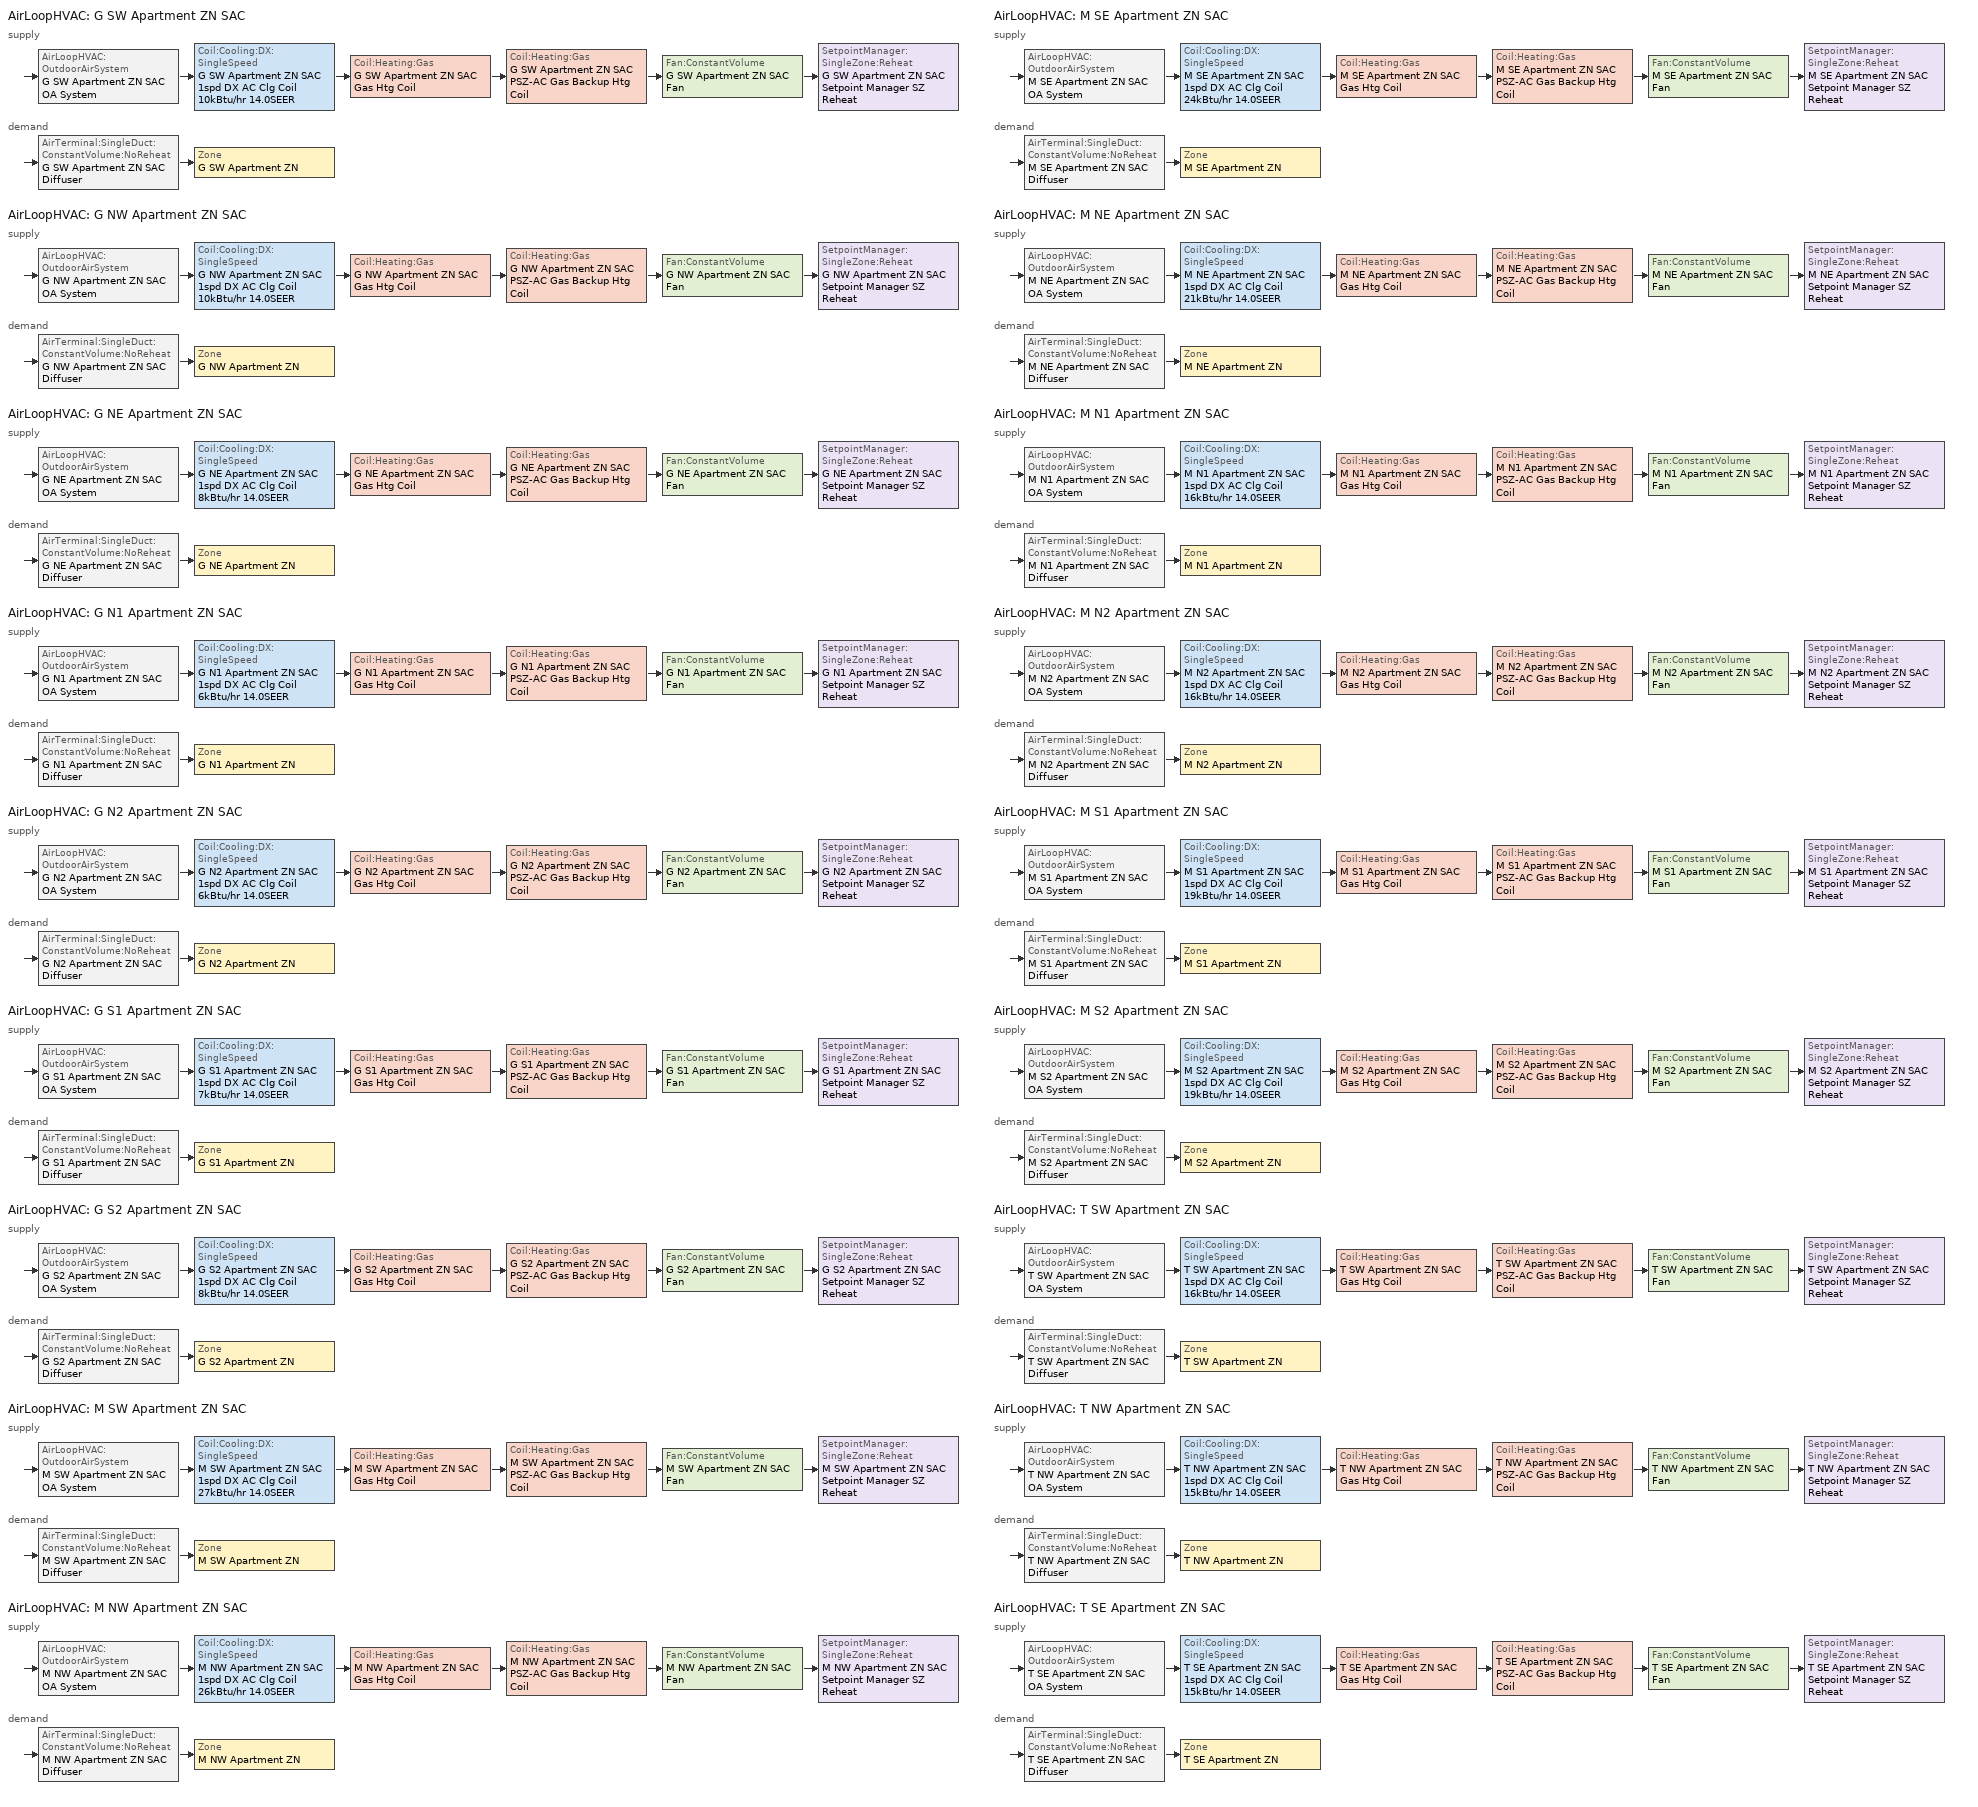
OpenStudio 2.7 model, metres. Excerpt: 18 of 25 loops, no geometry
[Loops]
AirLoopHVAC 'G SW Apartment ZN SAC'
 supply: AirLoopHVAC:OutdoorAirSystem 'G SW Apartment ZN SAC OA System' > Coil:Cooling:DX:SingleSpeed 'G SW Apartment ZN SAC 1spd DX AC Clg Coil 10kBtu/hr 14.0SEER' > Coil:Heating:Gas 'G SW Apartment ZN SAC Gas Htg Coil' > Coil:Heating:Gas 'G SW Apartment ZN SAC PSZ-AC Gas Backup Htg Coil' > Fan:ConstantVolume 'G SW Apartment ZN SAC Fan' > SetpointManager:SingleZone:Reheat 'G SW Apartment ZN SAC Setpoint Manager SZ Reheat'
 demand: AirTerminal:SingleDuct:ConstantVolume:NoReheat 'G SW Apartment ZN SAC Diffuser' > Zone 'G SW Apartment ZN'
AirLoopHVAC 'G NW Apartment ZN SAC'
 supply: AirLoopHVAC:OutdoorAirSystem 'G NW Apartment ZN SAC OA System' > Coil:Cooling:DX:SingleSpeed 'G NW Apartment ZN SAC 1spd DX AC Clg Coil 10kBtu/hr 14.0SEER' > Coil:Heating:Gas 'G NW Apartment ZN SAC Gas Htg Coil' > Coil:Heating:Gas 'G NW Apartment ZN SAC PSZ-AC Gas Backup Htg Coil' > Fan:ConstantVolume 'G NW Apartment ZN SAC Fan' > SetpointManager:SingleZone:Reheat 'G NW Apartment ZN SAC Setpoint Manager SZ Reheat'
 demand: AirTerminal:SingleDuct:ConstantVolume:NoReheat 'G NW Apartment ZN SAC Diffuser' > Zone 'G NW Apartment ZN'
AirLoopHVAC 'G NE Apartment ZN SAC'
 supply: AirLoopHVAC:OutdoorAirSystem 'G NE Apartment ZN SAC OA System' > Coil:Cooling:DX:SingleSpeed 'G NE Apartment ZN SAC 1spd DX AC Clg Coil 8kBtu/hr 14.0SEER' > Coil:Heating:Gas 'G NE Apartment ZN SAC Gas Htg Coil' > Coil:Heating:Gas 'G NE Apartment ZN SAC PSZ-AC Gas Backup Htg Coil' > Fan:ConstantVolume 'G NE Apartment ZN SAC Fan' > SetpointManager:SingleZone:Reheat 'G NE Apartment ZN SAC Setpoint Manager SZ Reheat'
 demand: AirTerminal:SingleDuct:ConstantVolume:NoReheat 'G NE Apartment ZN SAC Diffuser' > Zone 'G NE Apartment ZN'
AirLoopHVAC 'G N1 Apartment ZN SAC'
 supply: AirLoopHVAC:OutdoorAirSystem 'G N1 Apartment ZN SAC OA System' > Coil:Cooling:DX:SingleSpeed 'G N1 Apartment ZN SAC 1spd DX AC Clg Coil 6kBtu/hr 14.0SEER' > Coil:Heating:Gas 'G N1 Apartment ZN SAC Gas Htg Coil' > Coil:Heating:Gas 'G N1 Apartment ZN SAC PSZ-AC Gas Backup Htg Coil' > Fan:ConstantVolume 'G N1 Apartment ZN SAC Fan' > SetpointManager:SingleZone:Reheat 'G N1 Apartment ZN SAC Setpoint Manager SZ Reheat'
 demand: AirTerminal:SingleDuct:ConstantVolume:NoReheat 'G N1 Apartment ZN SAC Diffuser' > Zone 'G N1 Apartment ZN'
AirLoopHVAC 'G N2 Apartment ZN SAC'
 supply: AirLoopHVAC:OutdoorAirSystem 'G N2 Apartment ZN SAC OA System' > Coil:Cooling:DX:SingleSpeed 'G N2 Apartment ZN SAC 1spd DX AC Clg Coil 6kBtu/hr 14.0SEER' > Coil:Heating:Gas 'G N2 Apartment ZN SAC Gas Htg Coil' > Coil:Heating:Gas 'G N2 Apartment ZN SAC PSZ-AC Gas Backup Htg Coil' > Fan:ConstantVolume 'G N2 Apartment ZN SAC Fan' > SetpointManager:SingleZone:Reheat 'G N2 Apartment ZN SAC Setpoint Manager SZ Reheat'
 demand: AirTerminal:SingleDuct:ConstantVolume:NoReheat 'G N2 Apartment ZN SAC Diffuser' > Zone 'G N2 Apartment ZN'
AirLoopHVAC 'G S1 Apartment ZN SAC'
 supply: AirLoopHVAC:OutdoorAirSystem 'G S1 Apartment ZN SAC OA System' > Coil:Cooling:DX:SingleSpeed 'G S1 Apartment ZN SAC 1spd DX AC Clg Coil 7kBtu/hr 14.0SEER' > Coil:Heating:Gas 'G S1 Apartment ZN SAC Gas Htg Coil' > Coil:Heating:Gas 'G S1 Apartment ZN SAC PSZ-AC Gas Backup Htg Coil' > Fan:ConstantVolume 'G S1 Apartment ZN SAC Fan' > SetpointManager:SingleZone:Reheat 'G S1 Apartment ZN SAC Setpoint Manager SZ Reheat'
 demand: AirTerminal:SingleDuct:ConstantVolume:NoReheat 'G S1 Apartment ZN SAC Diffuser' > Zone 'G S1 Apartment ZN'
AirLoopHVAC 'G S2 Apartment ZN SAC'
 supply: AirLoopHVAC:OutdoorAirSystem 'G S2 Apartment ZN SAC OA System' > Coil:Cooling:DX:SingleSpeed 'G S2 Apartment ZN SAC 1spd DX AC Clg Coil 8kBtu/hr 14.0SEER' > Coil:Heating:Gas 'G S2 Apartment ZN SAC Gas Htg Coil' > Coil:Heating:Gas 'G S2 Apartment ZN SAC PSZ-AC Gas Backup Htg Coil' > Fan:ConstantVolume 'G S2 Apartment ZN SAC Fan' > SetpointManager:SingleZone:Reheat 'G S2 Apartment ZN SAC Setpoint Manager SZ Reheat'
 demand: AirTerminal:SingleDuct:ConstantVolume:NoReheat 'G S2 Apartment ZN SAC Diffuser' > Zone 'G S2 Apartment ZN'
AirLoopHVAC 'M SW Apartment ZN SAC'
 supply: AirLoopHVAC:OutdoorAirSystem 'M SW Apartment ZN SAC OA System' > Coil:Cooling:DX:SingleSpeed 'M SW Apartment ZN SAC 1spd DX AC Clg Coil 27kBtu/hr 14.0SEER' > Coil:Heating:Gas 'M SW Apartment ZN SAC Gas Htg Coil' > Coil:Heating:Gas 'M SW Apartment ZN SAC PSZ-AC Gas Backup Htg Coil' > Fan:ConstantVolume 'M SW Apartment ZN SAC Fan' > SetpointManager:SingleZone:Reheat 'M SW Apartment ZN SAC Setpoint Manager SZ Reheat'
 demand: AirTerminal:SingleDuct:ConstantVolume:NoReheat 'M SW Apartment ZN SAC Diffuser' > Zone 'M SW Apartment ZN'
AirLoopHVAC 'M NW Apartment ZN SAC'
 supply: AirLoopHVAC:OutdoorAirSystem 'M NW Apartment ZN SAC OA System' > Coil:Cooling:DX:SingleSpeed 'M NW Apartment ZN SAC 1spd DX AC Clg Coil 26kBtu/hr 14.0SEER' > Coil:Heating:Gas 'M NW Apartment ZN SAC Gas Htg Coil' > Coil:Heating:Gas 'M NW Apartment ZN SAC PSZ-AC Gas Backup Htg Coil' > Fan:ConstantVolume 'M NW Apartment ZN SAC Fan' > SetpointManager:SingleZone:Reheat 'M NW Apartment ZN SAC Setpoint Manager SZ Reheat'
 demand: AirTerminal:SingleDuct:ConstantVolume:NoReheat 'M NW Apartment ZN SAC Diffuser' > Zone 'M NW Apartment ZN'
AirLoopHVAC 'M SE Apartment ZN SAC'
 supply: AirLoopHVAC:OutdoorAirSystem 'M SE Apartment ZN SAC OA System' > Coil:Cooling:DX:SingleSpeed 'M SE Apartment ZN SAC 1spd DX AC Clg Coil 24kBtu/hr 14.0SEER' > Coil:Heating:Gas 'M SE Apartment ZN SAC Gas Htg Coil' > Coil:Heating:Gas 'M SE Apartment ZN SAC PSZ-AC Gas Backup Htg Coil' > Fan:ConstantVolume 'M SE Apartment ZN SAC Fan' > SetpointManager:SingleZone:Reheat 'M SE Apartment ZN SAC Setpoint Manager SZ Reheat'
 demand: AirTerminal:SingleDuct:ConstantVolume:NoReheat 'M SE Apartment ZN SAC Diffuser' > Zone 'M SE Apartment ZN'
AirLoopHVAC 'M NE Apartment ZN SAC'
 supply: AirLoopHVAC:OutdoorAirSystem 'M NE Apartment ZN SAC OA System' > Coil:Cooling:DX:SingleSpeed 'M NE Apartment ZN SAC 1spd DX AC Clg Coil 21kBtu/hr 14.0SEER' > Coil:Heating:Gas 'M NE Apartment ZN SAC Gas Htg Coil' > Coil:Heating:Gas 'M NE Apartment ZN SAC PSZ-AC Gas Backup Htg Coil' > Fan:ConstantVolume 'M NE Apartment ZN SAC Fan' > SetpointManager:SingleZone:Reheat 'M NE Apartment ZN SAC Setpoint Manager SZ Reheat'
 demand: AirTerminal:SingleDuct:ConstantVolume:NoReheat 'M NE Apartment ZN SAC Diffuser' > Zone 'M NE Apartment ZN'
AirLoopHVAC 'M N1 Apartment ZN SAC'
 supply: AirLoopHVAC:OutdoorAirSystem 'M N1 Apartment ZN SAC OA System' > Coil:Cooling:DX:SingleSpeed 'M N1 Apartment ZN SAC 1spd DX AC Clg Coil 16kBtu/hr 14.0SEER' > Coil:Heating:Gas 'M N1 Apartment ZN SAC Gas Htg Coil' > Coil:Heating:Gas 'M N1 Apartment ZN SAC PSZ-AC Gas Backup Htg Coil' > Fan:ConstantVolume 'M N1 Apartment ZN SAC Fan' > SetpointManager:SingleZone:Reheat 'M N1 Apartment ZN SAC Setpoint Manager SZ Reheat'
 demand: AirTerminal:SingleDuct:ConstantVolume:NoReheat 'M N1 Apartment ZN SAC Diffuser' > Zone 'M N1 Apartment ZN'
AirLoopHVAC 'M N2 Apartment ZN SAC'
 supply: AirLoopHVAC:OutdoorAirSystem 'M N2 Apartment ZN SAC OA System' > Coil:Cooling:DX:SingleSpeed 'M N2 Apartment ZN SAC 1spd DX AC Clg Coil 16kBtu/hr 14.0SEER' > Coil:Heating:Gas 'M N2 Apartment ZN SAC Gas Htg Coil' > Coil:Heating:Gas 'M N2 Apartment ZN SAC PSZ-AC Gas Backup Htg Coil' > Fan:ConstantVolume 'M N2 Apartment ZN SAC Fan' > SetpointManager:SingleZone:Reheat 'M N2 Apartment ZN SAC Setpoint Manager SZ Reheat'
 demand: AirTerminal:SingleDuct:ConstantVolume:NoReheat 'M N2 Apartment ZN SAC Diffuser' > Zone 'M N2 Apartment ZN'
AirLoopHVAC 'M S1 Apartment ZN SAC'
 supply: AirLoopHVAC:OutdoorAirSystem 'M S1 Apartment ZN SAC OA System' > Coil:Cooling:DX:SingleSpeed 'M S1 Apartment ZN SAC 1spd DX AC Clg Coil 19kBtu/hr 14.0SEER' > Coil:Heating:Gas 'M S1 Apartment ZN SAC Gas Htg Coil' > Coil:Heating:Gas 'M S1 Apartment ZN SAC PSZ-AC Gas Backup Htg Coil' > Fan:ConstantVolume 'M S1 Apartment ZN SAC Fan' > SetpointManager:SingleZone:Reheat 'M S1 Apartment ZN SAC Setpoint Manager SZ Reheat'
 demand: AirTerminal:SingleDuct:ConstantVolume:NoReheat 'M S1 Apartment ZN SAC Diffuser' > Zone 'M S1 Apartment ZN'
AirLoopHVAC 'M S2 Apartment ZN SAC'
 supply: AirLoopHVAC:OutdoorAirSystem 'M S2 Apartment ZN SAC OA System' > Coil:Cooling:DX:SingleSpeed 'M S2 Apartment ZN SAC 1spd DX AC Clg Coil 19kBtu/hr 14.0SEER' > Coil:Heating:Gas 'M S2 Apartment ZN SAC Gas Htg Coil' > Coil:Heating:Gas 'M S2 Apartment ZN SAC PSZ-AC Gas Backup Htg Coil' > Fan:ConstantVolume 'M S2 Apartment ZN SAC Fan' > SetpointManager:SingleZone:Reheat 'M S2 Apartment ZN SAC Setpoint Manager SZ Reheat'
 demand: AirTerminal:SingleDuct:ConstantVolume:NoReheat 'M S2 Apartment ZN SAC Diffuser' > Zone 'M S2 Apartment ZN'
AirLoopHVAC 'T SW Apartment ZN SAC'
 supply: AirLoopHVAC:OutdoorAirSystem 'T SW Apartment ZN SAC OA System' > Coil:Cooling:DX:SingleSpeed 'T SW Apartment ZN SAC 1spd DX AC Clg Coil 16kBtu/hr 14.0SEER' > Coil:Heating:Gas 'T SW Apartment ZN SAC Gas Htg Coil' > Coil:Heating:Gas 'T SW Apartment ZN SAC PSZ-AC Gas Backup Htg Coil' > Fan:ConstantVolume 'T SW Apartment ZN SAC Fan' > SetpointManager:SingleZone:Reheat 'T SW Apartment ZN SAC Setpoint Manager SZ Reheat'
 demand: AirTerminal:SingleDuct:ConstantVolume:NoReheat 'T SW Apartment ZN SAC Diffuser' > Zone 'T SW Apartment ZN'
AirLoopHVAC 'T NW Apartment ZN SAC'
 supply: AirLoopHVAC:OutdoorAirSystem 'T NW Apartment ZN SAC OA System' > Coil:Cooling:DX:SingleSpeed 'T NW Apartment ZN SAC 1spd DX AC Clg Coil 15kBtu/hr 14.0SEER' > Coil:Heating:Gas 'T NW Apartment ZN SAC Gas Htg Coil' > Coil:Heating:Gas 'T NW Apartment ZN SAC PSZ-AC Gas Backup Htg Coil' > Fan:ConstantVolume 'T NW Apartment ZN SAC Fan' > SetpointManager:SingleZone:Reheat 'T NW Apartment ZN SAC Setpoint Manager SZ Reheat'
 demand: AirTerminal:SingleDuct:ConstantVolume:NoReheat 'T NW Apartment ZN SAC Diffuser' > Zone 'T NW Apartment ZN'
AirLoopHVAC 'T SE Apartment ZN SAC'
 supply: AirLoopHVAC:OutdoorAirSystem 'T SE Apartment ZN SAC OA System' > Coil:Cooling:DX:SingleSpeed 'T SE Apartment ZN SAC 1spd DX AC Clg Coil 15kBtu/hr 14.0SEER' > Coil:Heating:Gas 'T SE Apartment ZN SAC Gas Htg Coil' > Coil:Heating:Gas 'T SE Apartment ZN SAC PSZ-AC Gas Backup Htg Coil' > Fan:ConstantVolume 'T SE Apartment ZN SAC Fan' > SetpointManager:SingleZone:Reheat 'T SE Apartment ZN SAC Setpoint Manager SZ Reheat'
 demand: AirTerminal:SingleDuct:ConstantVolume:NoReheat 'T SE Apartment ZN SAC Diffuser' > Zone 'T SE Apartment ZN'
[Sizing:Zone] Zone Cooling Design Supply Air Temperature Input Method=SupplyAirTemperature; Zone Cooling Design Supply Air Temperature Difference {deltaC}=11.11; Zone Heating Design Supply Air Temperature Input Method=SupplyAirTemperature; Zone Heating Design Supply Air Temperature Difference {deltaC}=11.11; Zone Heating Design Supply Air Humidity Ratio {kg-H2O/kg-air}=0.008; Cooling Design Air Flow Method=DesignDay; Heating Design Air Flow Method=DesignDay; Account for Dedicated Outdoor Air System=No; Dedicated Outdoor Air System Control Strategy=NeutralSupplyAir; Dedicated Outdoor Air Low Setpoint Temperature for Design {C}=autosize; Dedicated Outdoor Air High Setpoint Temperature for Design {C}=autosize
Name | Zone Cooling Design Supply Air Temperature {C} | Zone Heating Design Supply Air Temperature {C} | Zone Cooling Design Supply Air Humidity Ratio {kg-H2O/kg-air}
G Corridor ZN; M Corridor ZN; T Corridor ZN | 14 | 40 | 0.0085
G N1 Apartment ZN; G N2 Apartment ZN; G NE Apartment ZN; G NW Apartment ZN; G S1 Apartment ZN; G S2 Apartment ZN; G SW Apartment ZN; M N1 Apartment ZN; M N2 Apartment ZN; M NE Apartment ZN; M NW Apartment ZN; M S1 Apartment ZN; M S2 Apartment ZN; M SE Apartment ZN; M SW Apartment ZN; T NW Apartment ZN; T SE Apartment ZN; T SW Apartment ZN | 12.7778 | 50 | 0.008
[Zone equipment]
G N1 Apartment ZN: G N1 Apartment ZN SAC Diffuser
G N2 Apartment ZN: G N2 Apartment ZN SAC Diffuser
G NE Apartment ZN: G NE Apartment ZN SAC Diffuser
G NW Apartment ZN: G NW Apartment ZN SAC Diffuser
G S1 Apartment ZN: G S1 Apartment ZN SAC Diffuser
G S2 Apartment ZN: G S2 Apartment ZN SAC Diffuser
G SW Apartment ZN: G SW Apartment ZN SAC Diffuser
M N1 Apartment ZN: M N1 Apartment ZN SAC Diffuser
M N2 Apartment ZN: M N2 Apartment ZN SAC Diffuser
M NE Apartment ZN: M NE Apartment ZN SAC Diffuser
M NW Apartment ZN: M NW Apartment ZN SAC Diffuser
M S1 Apartment ZN: M S1 Apartment ZN SAC Diffuser
M S2 Apartment ZN: M S2 Apartment ZN SAC Diffuser
M SE Apartment ZN: M SE Apartment ZN SAC Diffuser
M SW Apartment ZN: M SW Apartment ZN SAC Diffuser
T NW Apartment ZN: T NW Apartment ZN SAC Diffuser
T SE Apartment ZN: T SE Apartment ZN SAC Diffuser
T SW Apartment ZN: T SW Apartment ZN SAC Diffuser
[AirLoopHVAC] Availability Schedule=ApartmentMidRise All On; Design Supply Air Flow Rate {m3/s}=AutoSize
G SW Apartment ZN SAC; G NW Apartment ZN SAC; G NE Apartment ZN SAC; G N1 Apartment ZN SAC; G N2 Apartment ZN SAC; G S1 Apartment ZN SAC; G S2 Apartment ZN SAC; M SW Apartment ZN SAC; M NW Apartment ZN SAC; M SE Apartment ZN SAC; M NE Apartment ZN SAC; M N1 Apartment ZN SAC; M N2 Apartment ZN SAC; M S1 Apartment ZN SAC; M S2 Apartment ZN SAC; T SW Apartment ZN SAC; T NW Apartment ZN SAC; T SE Apartment ZN SAC
[Sizing:System] Type of Load to Size On=Sensible; Design Outdoor Air Flow Rate {m3/s}=Autosize; Central Heating Maximum System Air Flow Ratio=1; Preheat Design Temperature {C}=7.22222; Preheat Design Humidity Ratio {kg-H2O/kg-Air}=0.008; Precool Design Temperature {C}=12.7778; Precool Design Humidity Ratio {kg-H2O/kg-Air}=0.008; Central Cooling Design Supply Air Temperature {C}=12.7778; Central Heating Design Supply Air Temperature {C}=50; Sizing Option=NonCoincident; 100% Outdoor Air in Cooling=No; 100% Outdoor Air in Heating=No; Central Cooling Design Supply Air Humidity Ratio {kg-H2O/kg-Air}=0.0085; Central Heating Design Supply Air Humidity Ratio {kg-H2O/kg-Air}=0.008; Cooling Design Air Flow Method=DesignDay; Cooling Design Air Flow Rate {m3/s}=0; Heating Design Air Flow Method=DesignDay; Heating Design Air Flow Rate {m3/s}=0; System Outdoor Air Method=ZoneSum; Zone Maximum Outdoor Air Fraction=1; Cooling Supply Air Flow Rate Per Floor Area {m3/s-m2}=0.00996765; Cooling Fraction of Autosized Cooling Supply Air Flow Rate=1; Cooling Supply Air Flow Rate Per Unit Cooling Capacity {m3/s-W}=3.94755e-05; Heating Supply Air Flow Rate Per Floor Area {m3/s-m2}=0.00996765; Heating Fraction of Autosized Heating Supply Air Flow Rate=1; Heating Fraction of Autosized Cooling Supply Air Flow Rate=1; Heating Supply Air Flow Rate Per Unit Heating Capacity {m3/s-W}=3.15882e-05; Cooling Design Capacity Method=CoolingDesignCapacity; Cooling Design Capacity {W}=autosize; Cooling Design Capacity Per Floor Area {W/m2}=234.7; Fraction of Autosized Cooling Design Capacity=1; Heating Design Capacity Method=HeatingDesignCapacity; Heating Design Capacity {W}=autosize; Heating Design Capacity Per Floor Area {W/m2}=157; Fraction of Autosized Heating Design Capacity=1; Central Cooling Capacity Control Method=OnOff
G SW Apartment ZN SAC; G NW Apartment ZN SAC; G NE Apartment ZN SAC; G N1 Apartment ZN SAC; G N2 Apartment ZN SAC; G S1 Apartment ZN SAC; G S2 Apartment ZN SAC; M SW Apartment ZN SAC; M NW Apartment ZN SAC; M SE Apartment ZN SAC; M NE Apartment ZN SAC; M N1 Apartment ZN SAC; M N2 Apartment ZN SAC; M S1 Apartment ZN SAC; M S2 Apartment ZN SAC; T SW Apartment ZN SAC; T NW Apartment ZN SAC; T SE Apartment ZN SAC
[SetpointManager:SingleZone:Reheat] Minimum Supply Air Temperature {C}=12.7778; Maximum Supply Air Temperature {C}=50
Name | Control Zone | Setpoint Node or NodeList
G SW Apartment ZN SAC Setpoint Manager SZ Reheat | G SW Apartment ZN | G SW Apartment ZN SAC Supply Outlet Node
G NW Apartment ZN SAC Setpoint Manager SZ Reheat | G NW Apartment ZN | G NW Apartment ZN SAC Supply Outlet Node
G NE Apartment ZN SAC Setpoint Manager SZ Reheat | G NE Apartment ZN | G NE Apartment ZN SAC Supply Outlet Node
G N1 Apartment ZN SAC Setpoint Manager SZ Reheat | G N1 Apartment ZN | G N1 Apartment ZN SAC Supply Outlet Node
G N2 Apartment ZN SAC Setpoint Manager SZ Reheat | G N2 Apartment ZN | G N2 Apartment ZN SAC Supply Outlet Node
G S1 Apartment ZN SAC Setpoint Manager SZ Reheat | G S1 Apartment ZN | G S1 Apartment ZN SAC Supply Outlet Node
G S2 Apartment ZN SAC Setpoint Manager SZ Reheat | G S2 Apartment ZN | G S2 Apartment ZN SAC Supply Outlet Node
M SW Apartment ZN SAC Setpoint Manager SZ Reheat | M SW Apartment ZN | M SW Apartment ZN SAC Supply Outlet Node
M NW Apartment ZN SAC Setpoint Manager SZ Reheat | M NW Apartment ZN | M NW Apartment ZN SAC Supply Outlet Node
M SE Apartment ZN SAC Setpoint Manager SZ Reheat | M SE Apartment ZN | M SE Apartment ZN SAC Supply Outlet Node
M NE Apartment ZN SAC Setpoint Manager SZ Reheat | M NE Apartment ZN | M NE Apartment ZN SAC Supply Outlet Node
M N1 Apartment ZN SAC Setpoint Manager SZ Reheat | M N1 Apartment ZN | M N1 Apartment ZN SAC Supply Outlet Node
M N2 Apartment ZN SAC Setpoint Manager SZ Reheat | M N2 Apartment ZN | M N2 Apartment ZN SAC Supply Outlet Node
M S1 Apartment ZN SAC Setpoint Manager SZ Reheat | M S1 Apartment ZN | M S1 Apartment ZN SAC Supply Outlet Node
M S2 Apartment ZN SAC Setpoint Manager SZ Reheat | M S2 Apartment ZN | M S2 Apartment ZN SAC Supply Outlet Node
T SW Apartment ZN SAC Setpoint Manager SZ Reheat | T SW Apartment ZN | T SW Apartment ZN SAC Supply Outlet Node
T NW Apartment ZN SAC Setpoint Manager SZ Reheat | T NW Apartment ZN | T NW Apartment ZN SAC Supply Outlet Node
T SE Apartment ZN SAC Setpoint Manager SZ Reheat | T SE Apartment ZN | T SE Apartment ZN SAC Supply Outlet Node
[Fan:ConstantVolume] Availability Schedule=Always On Discrete; Fan Total Efficiency=0.55575; Pressure Rise {Pa}=622.722; Maximum Flow Rate {m3/s}=AutoSize; Motor Efficiency=0.855; Motor In Airstream Fraction=1
G SW Apartment ZN SAC Fan; G NW Apartment ZN SAC Fan; G NE Apartment ZN SAC Fan; G N1 Apartment ZN SAC Fan; G N2 Apartment ZN SAC Fan; G S1 Apartment ZN SAC Fan; G S2 Apartment ZN SAC Fan; M SW Apartment ZN SAC Fan; M NW Apartment ZN SAC Fan; M SE Apartment ZN SAC Fan; M NE Apartment ZN SAC Fan; M N1 Apartment ZN SAC Fan; M N2 Apartment ZN SAC Fan; M S1 Apartment ZN SAC Fan; M S2 Apartment ZN SAC Fan; T SW Apartment ZN SAC Fan; T NW Apartment ZN SAC Fan; T SE Apartment ZN SAC Fan
[Coil:Heating:Gas] Availability Schedule=Always On Discrete; Gas Burner Efficiency=0.8; Nominal Capacity {W}=AutoSize; Parasitic Electric Load {W}=0; Parasitic Gas Load {W}=0
Name | Part Load Fraction Correlation Curve
G SW Apartment ZN SAC PSZ-AC Gas Backup Htg Coil; G NW Apartment ZN SAC PSZ-AC Gas Backup Htg Coil; G NE Apartment ZN SAC PSZ-AC Gas Backup Htg Coil; G N1 Apartment ZN SAC PSZ-AC Gas Backup Htg Coil; G N2 Apartment ZN SAC PSZ-AC Gas Backup Htg Coil; G S1 Apartment ZN SAC PSZ-AC Gas Backup Htg Coil; G S2 Apartment ZN SAC PSZ-AC Gas Backup Htg Coil; M SW Apartment ZN SAC PSZ-AC Gas Backup Htg Coil; M NW Apartment ZN SAC PSZ-AC Gas Backup Htg Coil; M SE Apartment ZN SAC PSZ-AC Gas Backup Htg Coil; M NE Apartment ZN SAC PSZ-AC Gas Backup Htg Coil; M N1 Apartment ZN SAC PSZ-AC Gas Backup Htg Coil; M N2 Apartment ZN SAC PSZ-AC Gas Backup Htg Coil; M S1 Apartment ZN SAC PSZ-AC Gas Backup Htg Coil; M S2 Apartment ZN SAC PSZ-AC Gas Backup Htg Coil; T SW Apartment ZN SAC PSZ-AC Gas Backup Htg Coil; T NW Apartment ZN SAC PSZ-AC Gas Backup Htg Coil; T SE Apartment ZN SAC PSZ-AC Gas Backup Htg Coil
G SW Apartment ZN SAC Gas Htg Coil | Curve Cubic 1
G NW Apartment ZN SAC Gas Htg Coil | Curve Cubic 2
G NE Apartment ZN SAC Gas Htg Coil | Curve Cubic 3
G N1 Apartment ZN SAC Gas Htg Coil | Curve Cubic 4
G N2 Apartment ZN SAC Gas Htg Coil | Curve Cubic 5
G S1 Apartment ZN SAC Gas Htg Coil | Curve Cubic 6
G S2 Apartment ZN SAC Gas Htg Coil | Curve Cubic 7
M SW Apartment ZN SAC Gas Htg Coil | Curve Cubic 8
M NW Apartment ZN SAC Gas Htg Coil | Curve Cubic 9
M SE Apartment ZN SAC Gas Htg Coil | Curve Cubic 10
M NE Apartment ZN SAC Gas Htg Coil | Curve Cubic 11
M N1 Apartment ZN SAC Gas Htg Coil | Curve Cubic 12
M N2 Apartment ZN SAC Gas Htg Coil | Curve Cubic 13
M S1 Apartment ZN SAC Gas Htg Coil | Curve Cubic 14
M S2 Apartment ZN SAC Gas Htg Coil | Curve Cubic 15
T SW Apartment ZN SAC Gas Htg Coil | Curve Cubic 16
T NW Apartment ZN SAC Gas Htg Coil | Curve Cubic 17
T SE Apartment ZN SAC Gas Htg Coil | Curve Cubic 18
[Coil:Cooling:DX:SingleSpeed] Availability Schedule=Always On Discrete; Rated Total Cooling Capacity {W}=autosize; Rated Sensible Heat Ratio=autosize; Rated COP {W/W}=4.11713; Rated Air Flow Rate {m3/s}=autosize; Rated Evaporator Fan Power Per Volume Flow Rate {W/(m3/s)}=773.3; Total Cooling Capacity Function of Temperature Curve=PSZ-AC_Unitary_PackagecoolCapFT; Total Cooling Capacity Function of Flow Fraction Curve=PSZ-AC_Unitary_PackagecoolFFF; Energy Input Ratio Function of Temperature Curve=PSZ-AC DX Unitary Package EIRFT; Energy Input Ratio Function of Flow Fraction Curve=PSZ-AC_Unitary_PackagecoolEIRFFF; Part Load Fraction Correlation Curve=PSZ-AC_Unitary_PackagecoolPLR; Condenser Type=AirCooled; Evaporative Condenser Effectiveness=0; Evaporative Condenser Air Flow Rate {m3/s}=Autosize; Evaporative Condenser Pump Rated Power Consumption {W}=Autosize; Crankcase Heater Capacity {W}=0; Maximum Outdoor Dry-Bulb Temperature for Crankcase Heater Operation {C}=0; Basin Heater Capacity {W/K}=0; Basin Heater Setpoint Temperature {C}=10
G SW Apartment ZN SAC 1spd DX AC Clg Coil 10kBtu/hr 14.0SEER; G NW Apartment ZN SAC 1spd DX AC Clg Coil 10kBtu/hr 14.0SEER; G NE Apartment ZN SAC 1spd DX AC Clg Coil 8kBtu/hr 14.0SEER; G N1 Apartment ZN SAC 1spd DX AC Clg Coil 6kBtu/hr 14.0SEER; G N2 Apartment ZN SAC 1spd DX AC Clg Coil 6kBtu/hr 14.0SEER; G S1 Apartment ZN SAC 1spd DX AC Clg Coil 7kBtu/hr 14.0SEER; G S2 Apartment ZN SAC 1spd DX AC Clg Coil 8kBtu/hr 14.0SEER; M SW Apartment ZN SAC 1spd DX AC Clg Coil 27kBtu/hr 14.0SEER; M NW Apartment ZN SAC 1spd DX AC Clg Coil 26kBtu/hr 14.0SEER; M SE Apartment ZN SAC 1spd DX AC Clg Coil 24kBtu/hr 14.0SEER; M NE Apartment ZN SAC 1spd DX AC Clg Coil 21kBtu/hr 14.0SEER; M N1 Apartment ZN SAC 1spd DX AC Clg Coil 16kBtu/hr 14.0SEER; M N2 Apartment ZN SAC 1spd DX AC Clg Coil 16kBtu/hr 14.0SEER; M S1 Apartment ZN SAC 1spd DX AC Clg Coil 19kBtu/hr 14.0SEER; M S2 Apartment ZN SAC 1spd DX AC Clg Coil 19kBtu/hr 14.0SEER; T SW Apartment ZN SAC 1spd DX AC Clg Coil 16kBtu/hr 14.0SEER; T NW Apartment ZN SAC 1spd DX AC Clg Coil 15kBtu/hr 14.0SEER; T SE Apartment ZN SAC 1spd DX AC Clg Coil 15kBtu/hr 14.0SEER
[Controller:OutdoorAir] Minimum Outdoor Air Flow Rate {m3/s}=autosize; Maximum Outdoor Air Flow Rate {m3/s}=Autosize; Economizer Control Type=NoEconomizer; Economizer Control Action Type=ModulateFlow; Economizer Maximum Limit Dry-Bulb Temperature {C}=28; Economizer Maximum Limit Enthalpy {J/kg}=64000; Lockout Type=NoLockout; Minimum Limit Type=FixedMinimum; Minimum Outdoor Air Schedule=ApartmentMidRise COMPACT HVAC-ALWAYS 1; High Humidity Control=No; Heat Recovery Bypass Control Type=BypassWhenOAFlowGreaterThanMinimum
Name | Maximum Fraction of Outdoor Air Schedule | Controller Mechanical Ventilation
G SW Apartment ZN SAC OA System Controller | GSWApartmentZNSACmaxOASch | Controller Mechanical Ventilation 1
G NW Apartment ZN SAC OA System Controller | GNWApartmentZNSACmaxOASch | Controller Mechanical Ventilation 2
G NE Apartment ZN SAC OA System Controller | GNEApartmentZNSACmaxOASch | Controller Mechanical Ventilation 3
G N1 Apartment ZN SAC OA System Controller | GN1ApartmentZNSACmaxOASch | Controller Mechanical Ventilation 4
G N2 Apartment ZN SAC OA System Controller | GN2ApartmentZNSACmaxOASch | Controller Mechanical Ventilation 5
G S1 Apartment ZN SAC OA System Controller | GS1ApartmentZNSACmaxOASch | Controller Mechanical Ventilation 6
G S2 Apartment ZN SAC OA System Controller | GS2ApartmentZNSACmaxOASch | Controller Mechanical Ventilation 7
M SW Apartment ZN SAC OA System Controller | MSWApartmentZNSACmaxOASch | Controller Mechanical Ventilation 8
M NW Apartment ZN SAC OA System Controller | MNWApartmentZNSACmaxOASch | Controller Mechanical Ventilation 9
M SE Apartment ZN SAC OA System Controller | MSEApartmentZNSACmaxOASch | Controller Mechanical Ventilation 10
M NE Apartment ZN SAC OA System Controller | MNEApartmentZNSACmaxOASch | Controller Mechanical Ventilation 11
M N1 Apartment ZN SAC OA System Controller | MN1ApartmentZNSACmaxOASch | Controller Mechanical Ventilation 12
M N2 Apartment ZN SAC OA System Controller | MN2ApartmentZNSACmaxOASch | Controller Mechanical Ventilation 13
M S1 Apartment ZN SAC OA System Controller | MS1ApartmentZNSACmaxOASch | Controller Mechanical Ventilation 14
M S2 Apartment ZN SAC OA System Controller | MS2ApartmentZNSACmaxOASch | Controller Mechanical Ventilation 15
T SW Apartment ZN SAC OA System Controller | TSWApartmentZNSACmaxOASch | Controller Mechanical Ventilation 16
T NW Apartment ZN SAC OA System Controller | TNWApartmentZNSACmaxOASch | Controller Mechanical Ventilation 17
T SE Apartment ZN SAC OA System Controller | TSEApartmentZNSACmaxOASch | Controller Mechanical Ventilation 18
[Controller:MechanicalVentilation] Availability Schedule=Always On Discrete; System Outdoor Air Method=ZoneSum
Controller Mechanical Ventilation 1; Controller Mechanical Ventilation 2; Controller Mechanical Ventilation 3; Controller Mechanical Ventilation 4; Controller Mechanical Ventilation 5; Controller Mechanical Ventilation 6; Controller Mechanical Ventilation 7; Controller Mechanical Ventilation 8; Controller Mechanical Ventilation 9; Controller Mechanical Ventilation 10; Controller Mechanical Ventilation 11; Controller Mechanical Ventilation 12; Controller Mechanical Ventilation 13; Controller Mechanical Ventilation 14; Controller Mechanical Ventilation 15; Controller Mechanical Ventilation 16; Controller Mechanical Ventilation 17; Controller Mechanical Ventilation 18
[AirLoopHVAC:OutdoorAirSystem]
Name | Controller
G SW Apartment ZN SAC OA System | G SW Apartment ZN SAC OA System Controller
G NW Apartment ZN SAC OA System | G NW Apartment ZN SAC OA System Controller
G NE Apartment ZN SAC OA System | G NE Apartment ZN SAC OA System Controller
G N1 Apartment ZN SAC OA System | G N1 Apartment ZN SAC OA System Controller
G N2 Apartment ZN SAC OA System | G N2 Apartment ZN SAC OA System Controller
G S1 Apartment ZN SAC OA System | G S1 Apartment ZN SAC OA System Controller
G S2 Apartment ZN SAC OA System | G S2 Apartment ZN SAC OA System Controller
M SW Apartment ZN SAC OA System | M SW Apartment ZN SAC OA System Controller
M NW Apartment ZN SAC OA System | M NW Apartment ZN SAC OA System Controller
M SE Apartment ZN SAC OA System | M SE Apartment ZN SAC OA System Controller
M NE Apartment ZN SAC OA System | M NE Apartment ZN SAC OA System Controller
M N1 Apartment ZN SAC OA System | M N1 Apartment ZN SAC OA System Controller
M N2 Apartment ZN SAC OA System | M N2 Apartment ZN SAC OA System Controller
M S1 Apartment ZN SAC OA System | M S1 Apartment ZN SAC OA System Controller
M S2 Apartment ZN SAC OA System | M S2 Apartment ZN SAC OA System Controller
T SW Apartment ZN SAC OA System | T SW Apartment ZN SAC OA System Controller
T NW Apartment ZN SAC OA System | T NW Apartment ZN SAC OA System Controller
T SE Apartment ZN SAC OA System | T SE Apartment ZN SAC OA System Controller
[AirTerminal:SingleDuct:ConstantVolume:NoReheat] Availability Schedule=Always On Discrete; Maximum Air Flow Rate {m3/s}=AutoSize
G SW Apartment ZN SAC Diffuser; G NW Apartment ZN SAC Diffuser; G NE Apartment ZN SAC Diffuser; G N1 Apartment ZN SAC Diffuser; G N2 Apartment ZN SAC Diffuser; G S1 Apartment ZN SAC Diffuser; G S2 Apartment ZN SAC Diffuser; M SW Apartment ZN SAC Diffuser; M NW Apartment ZN SAC Diffuser; M SE Apartment ZN SAC Diffuser; M NE Apartment ZN SAC Diffuser; M N1 Apartment ZN SAC Diffuser; M N2 Apartment ZN SAC Diffuser; M S1 Apartment ZN SAC Diffuser; M S2 Apartment ZN SAC Diffuser; T SW Apartment ZN SAC Diffuser; T NW Apartment ZN SAC Diffuser; T SE Apartment ZN SAC Diffuser
[HeatExchanger:AirToAir:SensibleAndLatent] Availability Schedule=Always On Discrete; Nominal Supply Air Flow Rate {m3/s}=autosize; Sensible Effectiveness at 100% Heating Air Flow=0.7; Latent Effectiveness at 100% Heating Air Flow=0.6; Sensible Effectiveness at 75% Heating Air Flow=0.7; Latent Effectiveness at 75% Heating Air Flow=0.6; Sensible Effectiveness at 100% Cooling Air Flow=0.75; Latent Effectiveness at 100% Cooling Air Flow=0.6; Sensible Effectiveness at 75% Cooling Air Flow=0.75; Latent Effectiveness at 75% Cooling Air Flow=0.6; Supply Air Outlet Temperature Control=No; Heat Exchanger Type=Rotary; Frost Control Type=ExhaustOnly; Threshold Temperature {C}=-23.3; Initial Defrost Time Fraction=0.167; Rate of Defrost Time Fraction Increase {1/K}=1.44; Economizer Lockout=Yes
Name | Nominal Electric Power {W}
G N1 Apartment ZN SAC ERV; G N2 Apartment ZN SAC ERV; G NE Apartment ZN SAC ERV; G NW Apartment ZN SAC ERV; G S1 Apartment ZN SAC ERV; G S2 Apartment ZN SAC ERV; G SW Apartment ZN SAC ERV; T N1 Apartment ZN SAC ERV; T N2 Apartment ZN SAC ERV; T NE Apartment ZN SAC ERV; T NW Apartment ZN SAC ERV; T S1 Apartment ZN SAC ERV; T S2 Apartment ZN SAC ERV; T SE Apartment ZN SAC ERV; T SW Apartment ZN SAC ERV | 68.7627
M N1 Apartment ZN SAC ERV; M N2 Apartment ZN SAC ERV; M NE Apartment ZN SAC ERV; M NW Apartment ZN SAC ERV; M S1 Apartment ZN SAC ERV; M S2 Apartment ZN SAC ERV; M SE Apartment ZN SAC ERV; M SW Apartment ZN SAC ERV | 87.5255
Office ZN SAC ERV | 77.3409
[SetpointManager:OutdoorAirPretreat] Minimum Setpoint Temperature {C}=-99; Maximum Setpoint Temperature {C}=99; Minimum Setpoint Humidity Ratio {kgWater/kgDryAir}=1e-005; Maximum Setpoint Humidity Ratio {kgWater/kgDryAir}=1
Name | Setpoint Node or NodeList
Setpoint Manager Outdoor Air Pretreat 1 | G N1 Apartment ZN SAC ERV Primary Outlet Air Node
Setpoint Manager Outdoor Air Pretreat 2 | G N2 Apartment ZN SAC ERV Primary Outlet Air Node
Setpoint Manager Outdoor Air Pretreat 3 | G NE Apartment ZN SAC ERV Primary Outlet Air Node
Setpoint Manager Outdoor Air Pretreat 4 | G NW Apartment ZN SAC ERV Primary Outlet Air Node
Setpoint Manager Outdoor Air Pretreat 5 | G S1 Apartment ZN SAC ERV Primary Outlet Air Node
Setpoint Manager Outdoor Air Pretreat 6 | G S2 Apartment ZN SAC ERV Primary Outlet Air Node
Setpoint Manager Outdoor Air Pretreat 7 | G SW Apartment ZN SAC ERV Primary Outlet Air Node
Setpoint Manager Outdoor Air Pretreat 8 | M N1 Apartment ZN SAC ERV Primary Outlet Air Node
Setpoint Manager Outdoor Air Pretreat 9 | M N2 Apartment ZN SAC ERV Primary Outlet Air Node
Setpoint Manager Outdoor Air Pretreat 10 | M NE Apartment ZN SAC ERV Primary Outlet Air Node
Setpoint Manager Outdoor Air Pretreat 11 | M NW Apartment ZN SAC ERV Primary Outlet Air Node
Setpoint Manager Outdoor Air Pretreat 12 | M S1 Apartment ZN SAC ERV Primary Outlet Air Node
Setpoint Manager Outdoor Air Pretreat 13 | M S2 Apartment ZN SAC ERV Primary Outlet Air Node
Setpoint Manager Outdoor Air Pretreat 14 | M SE Apartment ZN SAC ERV Primary Outlet Air Node
Setpoint Manager Outdoor Air Pretreat 15 | M SW Apartment ZN SAC ERV Primary Outlet Air Node
Setpoint Manager Outdoor Air Pretreat 16 | Office ZN SAC ERV Primary Outlet Air Node
Setpoint Manager Outdoor Air Pretreat 17 | T N1 Apartment ZN SAC ERV Primary Outlet Air Node
Setpoint Manager Outdoor Air Pretreat 18 | T N2 Apartment ZN SAC ERV Primary Outlet Air Node
Setpoint Manager Outdoor Air Pretreat 19 | T NE Apartment ZN SAC ERV Primary Outlet Air Node
Setpoint Manager Outdoor Air Pretreat 20 | T NW Apartment ZN SAC ERV Primary Outlet Air Node
Setpoint Manager Outdoor Air Pretreat 21 | T S1 Apartment ZN SAC ERV Primary Outlet Air Node
Setpoint Manager Outdoor Air Pretreat 22 | T S2 Apartment ZN SAC ERV Primary Outlet Air Node
Setpoint Manager Outdoor Air Pretreat 23 | T SE Apartment ZN SAC ERV Primary Outlet Air Node
Setpoint Manager Outdoor Air Pretreat 24 | T SW Apartment ZN SAC ERV Primary Outlet Air Node
[EnergyManagementSystem:Sensor]
Name | Output Variable or Output Meter Index Key | Output Variable or Output Meter
OATF; OATF_1; OATF_2; OATF_3; OATF_4; OATF_5; OATF_6; OATF_7; OATF_8; OATF_9; OATF_10; OATF_11; OATF_12; OATF_13; OATF_14 | Environment | Site Outdoor Air Drybulb Temperature
OAWBC; OAWBC_1; OAWBC_2; OAWBC_3; OAWBC_4; OAWBC_5; OAWBC_6; OAWBC_7; OAWBC_8; OAWBC_9; OAWBC_10; OAWBC_11; OAWBC_12; OAWBC_13; OAWBC_14 | Environment | Site Outdoor Air Wetbulb Temperature
GN1ApartmentZNSACOASch; GN2ApartmentZNSACOASch; GNEApartmentZNSACOASch; GNWApartmentZNSACOASch; GS1ApartmentZNSACOASch; GS2ApartmentZNSACOASch; GSWApartmentZNSACOASch; MN1ApartmentZNSACOASch; MN2ApartmentZNSACOASch; MNEApartmentZNSACOASch; MNWApartmentZNSACOASch; MS1ApartmentZNSACOASch; MS2ApartmentZNSACOASch; MSEApartmentZNSACOASch; MSWApartmentZNSACOASch | ApartmentMidRise COMPACT HVAC-ALWAYS 1 | Schedule Value
GN1ApartmentZNSACOAFlowMass | G N1 Apartment ZN SAC Outdoor Air Node | System Node Mass Flow Rate
GN1ApartmentZNSACDATRqd | G N1 Apartment ZN SAC Supply Outlet Node | System Node Setpoint Temperature
GN2ApartmentZNSACOAFlowMass | G N2 Apartment ZN SAC Outdoor Air Node | System Node Mass Flow Rate
GN2ApartmentZNSACDATRqd | G N2 Apartment ZN SAC Supply Outlet Node | System Node Setpoint Temperature
GNEApartmentZNSACOAFlowMass | G NE Apartment ZN SAC Outdoor Air Node | System Node Mass Flow Rate
GNEApartmentZNSACDATRqd | G NE Apartment ZN SAC Supply Outlet Node | System Node Setpoint Temperature
GNWApartmentZNSACOAFlowMass | G NW Apartment ZN SAC Outdoor Air Node | System Node Mass Flow Rate
GNWApartmentZNSACDATRqd | G NW Apartment ZN SAC Supply Outlet Node | System Node Setpoint Temperature
GS1ApartmentZNSACOAFlowMass | G S1 Apartment ZN SAC Outdoor Air Node | System Node Mass Flow Rate
GS1ApartmentZNSACDATRqd | G S1 Apartment ZN SAC Supply Outlet Node | System Node Setpoint Temperature
GS2ApartmentZNSACOAFlowMass | G S2 Apartment ZN SAC Outdoor Air Node | System Node Mass Flow Rate
GS2ApartmentZNSACDATRqd | G S2 Apartment ZN SAC Supply Outlet Node | System Node Setpoint Temperature
GSWApartmentZNSACOAFlowMass | G SW Apartment ZN SAC Outdoor Air Node | System Node Mass Flow Rate
GSWApartmentZNSACDATRqd | G SW Apartment ZN SAC Supply Outlet Node | System Node Setpoint Temperature
MN1ApartmentZNSACOAFlowMass | M N1 Apartment ZN SAC Outdoor Air Node | System Node Mass Flow Rate
MN1ApartmentZNSACDATRqd | M N1 Apartment ZN SAC Supply Outlet Node | System Node Setpoint Temperature
MN2ApartmentZNSACOAFlowMass | M N2 Apartment ZN SAC Outdoor Air Node | System Node Mass Flow Rate
MN2ApartmentZNSACDATRqd | M N2 Apartment ZN SAC Supply Outlet Node | System Node Setpoint Temperature
MNEApartmentZNSACOAFlowMass | M NE Apartment ZN SAC Outdoor Air Node | System Node Mass Flow Rate
MNEApartmentZNSACDATRqd | M NE Apartment ZN SAC Supply Outlet Node | System Node Setpoint Temperature
MNWApartmentZNSACOAFlowMass | M NW Apartment ZN SAC Outdoor Air Node | System Node Mass Flow Rate
MNWApartmentZNSACDATRqd | M NW Apartment ZN SAC Supply Outlet Node | System Node Setpoint Temperature
MS1ApartmentZNSACOAFlowMass | M S1 Apartment ZN SAC Outdoor Air Node | System Node Mass Flow Rate
MS1ApartmentZNSACDATRqd | M S1 Apartment ZN SAC Supply Outlet Node | System Node Setpoint Temperature
MS2ApartmentZNSACOAFlowMass | M S2 Apartment ZN SAC Outdoor Air Node | System Node Mass Flow Rate
MS2ApartmentZNSACDATRqd | M S2 Apartment ZN SAC Supply Outlet Node | System Node Setpoint Temperature
MSEApartmentZNSACOAFlowMass | M SE Apartment ZN SAC Outdoor Air Node | System Node Mass Flow Rate
MSEApartmentZNSACDATRqd | M SE Apartment ZN SAC Supply Outlet Node | System Node Setpoint Temperature
MSWApartmentZNSACOAFlowMass | M SW Apartment ZN SAC Outdoor Air Node | System Node Mass Flow Rate
MSWApartmentZNSACDATRqd | M SW Apartment ZN SAC Supply Outlet Node | System Node Setpoint Temperature
TNWApartmentZNSACDATRqd | T NW Apartment ZN SAC Supply Outlet Node | System Node Setpoint Temperature
TSEApartmentZNSACDATRqd | T SE Apartment ZN SAC Supply Outlet Node | System Node Setpoint Temperature
TSWApartmentZNSACDATRqd | T SW Apartment ZN SAC Supply Outlet Node | System Node Setpoint Temperature
[EnergyManagementSystem:InternalVariable] Internal Data Type=Outdoor Air Controller Minimum Mass Flow Rate
Name | Internal Data Index Key
GN1ApartmentZNSACOADesignMass | G N1 Apartment ZN SAC OA System Controller
GN2ApartmentZNSACOADesignMass | G N2 Apartment ZN SAC OA System Controller
GNEApartmentZNSACOADesignMass | G NE Apartment ZN SAC OA System Controller
GNWApartmentZNSACOADesignMass | G NW Apartment ZN SAC OA System Controller
GS1ApartmentZNSACOADesignMass | G S1 Apartment ZN SAC OA System Controller
GS2ApartmentZNSACOADesignMass | G S2 Apartment ZN SAC OA System Controller
GSWApartmentZNSACOADesignMass | G SW Apartment ZN SAC OA System Controller
MN1ApartmentZNSACOADesignMass | M N1 Apartment ZN SAC OA System Controller
MN2ApartmentZNSACOADesignMass | M N2 Apartment ZN SAC OA System Controller
MNEApartmentZNSACOADesignMass | M NE Apartment ZN SAC OA System Controller
MNWApartmentZNSACOADesignMass | M NW Apartment ZN SAC OA System Controller
MS1ApartmentZNSACOADesignMass | M S1 Apartment ZN SAC OA System Controller
MS2ApartmentZNSACOADesignMass | M S2 Apartment ZN SAC OA System Controller
MSEApartmentZNSACOADesignMass | M SE Apartment ZN SAC OA System Controller
MSWApartmentZNSACOADesignMass | M SW Apartment ZN SAC OA System Controller
TNWApartmentZNSACOADesignMass | T NW Apartment ZN SAC OA System Controller
TSEApartmentZNSACOADesignMass | T SE Apartment ZN SAC OA System Controller
TSWApartmentZNSACOADesignMass | T SW Apartment ZN SAC OA System Controller
[Schedule:Ruleset]
ApartmentMidRise All On: Default Day Schedule=ApartmentMidRise All On Default; Summer Design Day Schedule=ApartmentMidRise All On Summer Design Day; Winter Design Day Schedule=ApartmentMidRise All On Winter Design Day
ApartmentMidRise COMPACT HVAC-ALWAYS 1: Default Day Schedule=ApartmentMidRise COMPACT HVAC-ALWAYS 1 Default; Summer Design Day Schedule=ApartmentMidRise COMPACT HVAC-ALWAYS 1 Summer Design Day; Winter Design Day Schedule=ApartmentMidRise COMPACT HVAC-ALWAYS 1 Winter Design Day
GN1ApartmentZNSACmaxOASch: Default Day Schedule=GN1ApartmentZNSACmaxOASchDefault
GN2ApartmentZNSACmaxOASch: Default Day Schedule=GN2ApartmentZNSACmaxOASchDefault
GNEApartmentZNSACmaxOASch: Default Day Schedule=GNEApartmentZNSACmaxOASchDefault
GNWApartmentZNSACmaxOASch: Default Day Schedule=GNWApartmentZNSACmaxOASchDefault
GS1ApartmentZNSACmaxOASch: Default Day Schedule=GS1ApartmentZNSACmaxOASchDefault
GS2ApartmentZNSACmaxOASch: Default Day Schedule=GS2ApartmentZNSACmaxOASchDefault
GSWApartmentZNSACmaxOASch: Default Day Schedule=GSWApartmentZNSACmaxOASchDefault
MN1ApartmentZNSACmaxOASch: Default Day Schedule=MN1ApartmentZNSACmaxOASchDefault
MN2ApartmentZNSACmaxOASch: Default Day Schedule=MN2ApartmentZNSACmaxOASchDefault
MNEApartmentZNSACmaxOASch: Default Day Schedule=MNEApartmentZNSACmaxOASchDefault
MNWApartmentZNSACmaxOASch: Default Day Schedule=MNWApartmentZNSACmaxOASchDefault
MS1ApartmentZNSACmaxOASch: Default Day Schedule=MS1ApartmentZNSACmaxOASchDefault
MS2ApartmentZNSACmaxOASch: Default Day Schedule=MS2ApartmentZNSACmaxOASchDefault
MSEApartmentZNSACmaxOASch: Default Day Schedule=MSEApartmentZNSACmaxOASchDefault
MSWApartmentZNSACmaxOASch: Default Day Schedule=MSWApartmentZNSACmaxOASchDefault
TNWApartmentZNSACmaxOASch: Default Day Schedule=TNWApartmentZNSACmaxOASchDefault
TSEApartmentZNSACmaxOASch: Default Day Schedule=TSEApartmentZNSACmaxOASchDefault
TSWApartmentZNSACmaxOASch: Default Day Schedule=TSWApartmentZNSACmaxOASchDefault
[Schedule:Day]
ApartmentMidRise All On Default; ApartmentMidRise All On Winter Design Day; ApartmentMidRise All On Summer Design Day; ApartmentMidRise COMPACT HVAC-ALWAYS 1 Default; ApartmentMidRise COMPACT HVAC-ALWAYS 1 Winter Design Day; ApartmentMidRise COMPACT HVAC-ALWAYS 1 Summer Design Day: 24, 0, 1
GN1ApartmentZNSACmaxOASchDefault; GN2ApartmentZNSACmaxOASchDefault; GNEApartmentZNSACmaxOASchDefault; GNWApartmentZNSACmaxOASchDefault; GS1ApartmentZNSACmaxOASchDefault; GS2ApartmentZNSACmaxOASchDefault; GSWApartmentZNSACmaxOASchDefault; MN1ApartmentZNSACmaxOASchDefault; MN2ApartmentZNSACmaxOASchDefault; MNEApartmentZNSACmaxOASchDefault; MNWApartmentZNSACmaxOASchDefault; MS1ApartmentZNSACmaxOASchDefault; MS2ApartmentZNSACmaxOASchDefault; MSEApartmentZNSACmaxOASchDefault; MSWApartmentZNSACmaxOASchDefault; TNWApartmentZNSACmaxOASchDefault; TSEApartmentZNSACmaxOASchDefault; TSWApartmentZNSACmaxOASchDefault: 24, 0, 0.7
[Schedule:Constant]
Always On Discrete: Value=1
[Curve:Cubic] Coefficient1 Constant=0.8; Coefficient2 x=0.2; Coefficient3 x**2=0; Coefficient4 x**3=0; Minimum Value of x=0; Maximum Value of x=1
Curve Cubic 1; Curve Cubic 2; Curve Cubic 3; Curve Cubic 4; Curve Cubic 5; Curve Cubic 6; Curve Cubic 7; Curve Cubic 8; Curve Cubic 9; Curve Cubic 10; Curve Cubic 11; Curve Cubic 12; Curve Cubic 13; Curve Cubic 14; Curve Cubic 15; Curve Cubic 16; Curve Cubic 17; Curve Cubic 18
[Curve:Biquadratic] Minimum Value of x=12.77778; Maximum Value of x=23.88889; Minimum Value of y=21.11111; Maximum Value of y=46.11111
Name | Coefficient1 Constant | Coefficient2 x | Coefficient3 x**2 | Coefficient4 y | Coefficient5 y**2 | Coefficient6 x*y
PSZ-AC_Unitary_PackagecoolCapFT | 0.766956 | 0.0107756 | -4.14703e-05 | 0.00134961 | -0.000261144 | 0.000457488
PSZ-AC DX Unitary Package EIRFT | 0.297145 | 0.0430933 | -0.000748766 | 0.00597727 | 0.000482112 | -0.000956448
[Curve:Quadratic]
Name | Coefficient1 Constant | Coefficient2 x | Coefficient3 x**2 | Minimum Value of x | Maximum Value of x
PSZ-AC_Unitary_PackagecoolFFF | 0.8 | 0.2 | 0 | 0.5 | 1.5
PSZ-AC_Unitary_PackagecoolEIRFFF | 1.156 | -0.1816 | 0.0256 | 0.5 | 1.5
PSZ-AC_Unitary_PackagecoolPLR | 0.75 | 0.25 | 0 | 0 | 1
